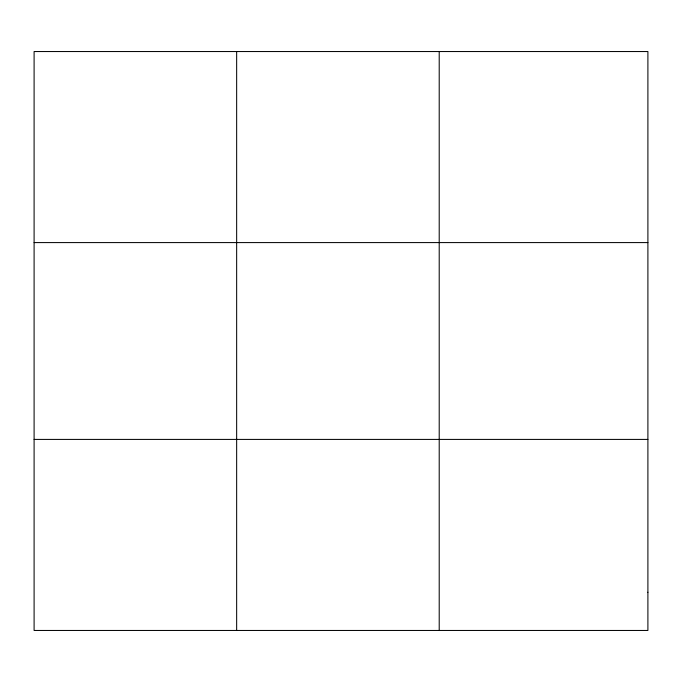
<?xml version="1.0" encoding="UTF-8"?>
<svg xmlns="http://www.w3.org/2000/svg" width="682" height="682" viewBox="0 0 682 682"><rect width="100%" height="100%" fill="white"/><g stroke="black" fill="none" stroke-linecap="round" stroke-linejoin="round"><path stroke-width="1.02" d="M236.654 51.542L236.654 630.458M439.208 51.542L439.208 630.458M34.1 242.587L647.9 242.587M34.1 439.413L647.9 439.413M647.9 592.249L647.9 630.458L34.1 630.458L34.1 51.542L647.9 51.542L647.9 592.249"/></g></svg>
